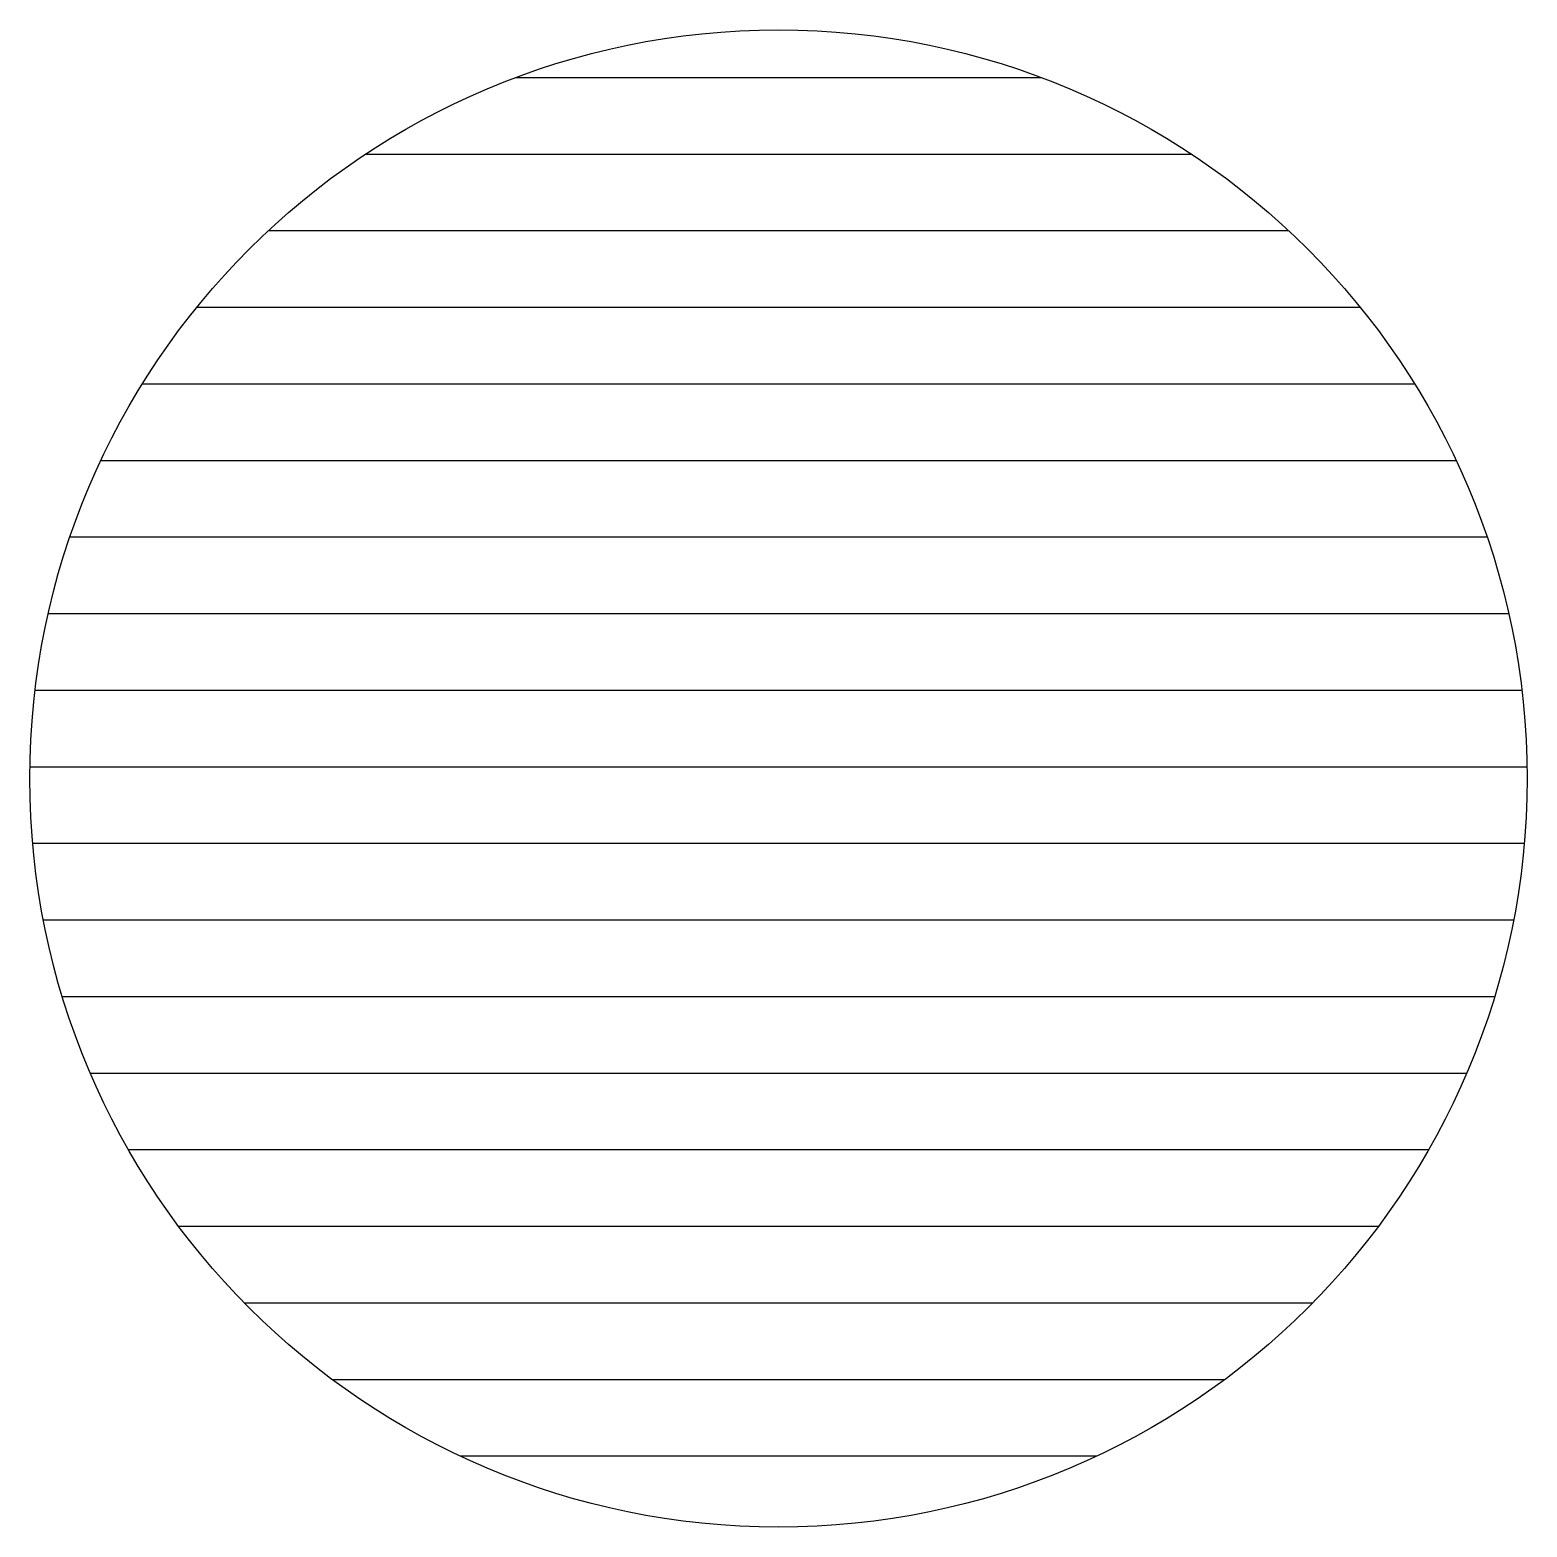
# Model space of a CAD drawing. Extents: x 599 to 989, y 941 to 1332.
import ezdxf

# ---------------------------------------------------------------- set-up
doc = ezdxf.new("R2010")
doc.units = 0
doc.layers.get('0').update_dxf_attribs({"color": 3, "linetype": 'CONTINUOUS'})

# ---------------------------------------------------------------- blocks, each defined once
blk = doc.blocks.new('*X0')
for p, q in [((725.45, 1320), (862.53, 1320)), ((686.19, 1300), (901.79, 1300)), ((660.78, 1280), (927.2, 1280)), ((642.11, 1260), (945.87, 1260)), ((627.89, 1240), (960.09, 1240)), ((617.04, 1220), (970.95, 1220)), ((608.96, 1200), (979.02, 1200)), ((603.31, 1180), (984.67, 1180)), ((599.87, 1160), (988.11, 1160)), ((598.53, 1140), (989.45, 1140)), ((599.24, 1120), (988.74, 1120)), ((602.02, 1100), (985.96, 1100)), ((606.97, 1080), (981.01, 1080)), ((614.27, 1060), (973.71, 1060)), ((624.22, 1040), (963.76, 1040)), ((637.32, 1020), (950.66, 1020)), ((654.46, 1000), (933.52, 1000)), ((677.41, 980), (910.57, 980)), ((710.84, 960), (877.14, 960))]:
    blk.add_line(p, q)

msp = doc.modelspace()

# ---------------------------------------------------------------- linework, layer by layer
at = {"color": 0}
msp.add_circle((793.99, 1136.92), 195.49, dxfattribs=at)

# ---------------------------------------------------------------- block references
msp.add_blockref('*X0', (0, 0), dxfattribs=at)

doc.saveas('drawing.dxf')
